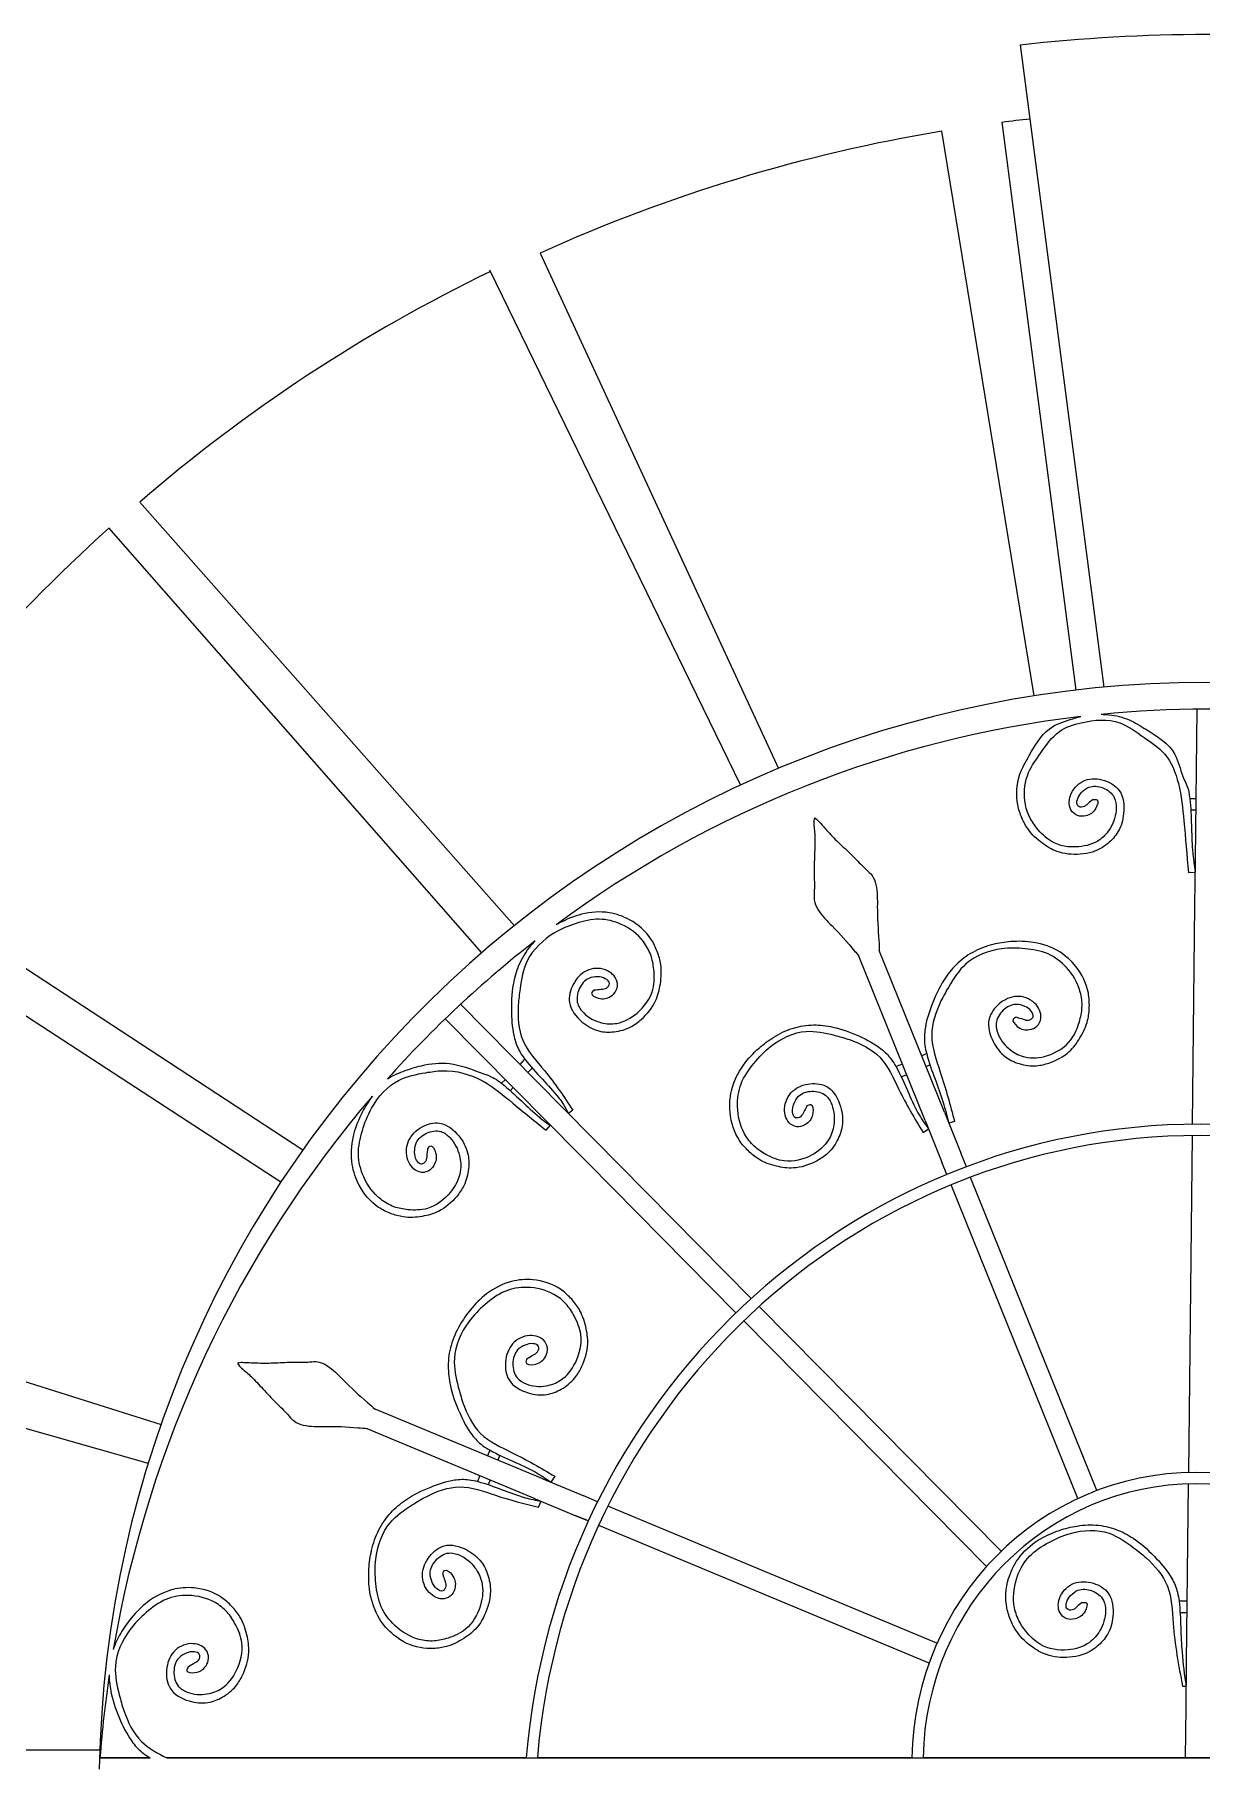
# Model space of a CAD drawing. Extents: x -43 to 90, y 6 to 81.
# Drawn here: x 78.256 to 79.059, y 65.286 to 66.475 of the extents above; entities that cross this region are included whole.
import ezdxf

# ---------------------------------------------------------------- set-up
doc = ezdxf.new("R2010")
doc.units = 0
doc.header["$LTSCALE"] = 0.1
doc.header["$MEASUREMENT"] = 0
doc.layers.add('visto', color=9, linetype='CONTINUOUS')

msp = doc.modelspace()

# ---------------------------------------------------------------- linework, layer by layer
at = {"layer": 'visto'}
for p, q in [((78.9346, 66.468), (78.9921, 66.0262)), ((78.922, 66.4147), (78.9728, 66.0241)), ((78.9443, 66.0202), (78.8806, 66.4086)), ((78.6043, 66.3248), (78.7683, 65.9702)), ((78.7423, 65.9587), (78.5696, 66.3131)), ((78.3289, 66.1535), (78.5866, 65.8622)), ((78.5641, 65.8436), (78.3076, 66.1357)), ((79.0561, 66.0111), (79.055, 65.9075)), ((79.0554, 65.9495), (79.0513, 65.9495)), ((79.0554, 65.9416), (79.052, 65.9417)), ((78.1201, 65.9181), (78.4411, 65.708)), ((79.055, 65.9075), (79.0546, 65.8764)), ((78.426, 65.6858), (78.1049, 65.8944)), ((79.0503, 65.8987), (79.0549, 65.899)), ((79.0546, 65.8764), (79.053, 65.7257)), ((78.8825, 65.7339), (78.8376, 65.8451)), ((78.8692, 65.7283), (78.8236, 65.8412)), ((78.6197, 65.7372), (78.5493, 65.8084)), ((78.6096, 65.7268), (78.5392, 65.798)), ((78.8668, 65.7727), (78.8702, 65.7742)), ((78.5905, 65.7668), (78.5939, 65.7703)), ((78.5959, 65.7612), (78.5989, 65.7643)), ((78.8491, 65.7653), (78.8536, 65.7671)), ((78.8697, 65.7654), (78.8725, 65.7666)), ((78.5778, 65.7538), (78.5804, 65.7564)), ((78.5838, 65.7487), (78.5858, 65.7508)), ((78.8527, 65.7583), (78.8565, 65.7598)), ((78.6197, 65.7372), (78.6413, 65.7154)), ((78.6084, 65.7216), (78.6115, 65.7249)), ((78.6096, 65.7268), (78.6312, 65.705)), ((78.6269, 65.7353), (78.6239, 65.733)), ((78.8692, 65.7283), (78.8808, 65.6996)), ((78.8825, 65.7339), (78.8941, 65.7052)), ((78.8895, 65.7275), (78.8855, 65.7264)), ((78.8895, 65.7275), (78.8895, 65.7275)), ((78.7496, 65.6059), (78.6413, 65.7154)), ((78.8678, 65.7199), (78.8715, 65.7226)), ((79.0529, 65.7178), (79.0503, 65.4862)), ((78.6312, 65.705), (78.6371, 65.699)), ((78.8976, 65.6964), (78.8941, 65.7052)), ((78.739, 65.5959), (78.6371, 65.699)), ((78.8842, 65.6911), (78.8808, 65.6996)), ((78.9874, 65.4738), (78.9005, 65.6891)), ((78.9742, 65.4682), (78.8872, 65.6839)), ((77.9845, 65.6325), (78.3436, 65.5192)), ((78.3348, 65.4923), (77.8909, 65.6186)), ((78.9215, 65.432), (78.7551, 65.6003)), ((78.9114, 65.4216), (78.7445, 65.5904)), ((78.6061, 65.4817), (78.4908, 65.5298)), ((78.6008, 65.4681), (78.4854, 65.5162)), ((78.5697, 65.5016), (78.5681, 65.4976)), ((78.5766, 65.498), (78.5752, 65.4946)), ((78.5628, 65.484), (78.5612, 65.48)), ((78.5699, 65.481), (78.5686, 65.4777)), ((78.6061, 65.4817), (78.6343, 65.47)), ((78.6144, 65.4836), (78.6116, 65.4795)), ((79.0502, 65.4783), (79.0489, 65.3558)), ((78.6008, 65.4681), (78.6289, 65.4564)), ((78.6033, 65.4622), (78.605, 65.4664)), ((78.6438, 65.466), (78.6343, 65.47)), ((78.6375, 65.4528), (78.6289, 65.4564)), ((78.6289, 65.4563), (78.6375, 65.4528)), ((78.8773, 65.3687), (78.651, 65.463)), ((78.8719, 65.3551), (78.6446, 65.4498)), ((79.0439, 65.3978), (79.0493, 65.3978)), ((79.0446, 65.3899), (79.0492, 65.3899)), ((79.0489, 65.3558), (79.0485, 65.3247)), ((79.0463, 65.3391), (79.0487, 65.3391)), ((79.0485, 65.3247), (79.0481, 65.29)), ((78.3013, 65.2951), (77.8471, 65.2951)), ((78.3014, 65.29), (78.336, 65.29)), ((78.336, 65.29), (78.3014, 65.29)), ((78.5947, 65.29), (78.3474, 65.29)), ((78.3474, 65.29), (79.7701, 65.29)), ((78.86, 65.29), (78.6024, 65.29)), ((79.2428, 65.29), (78.8677, 65.29))]:
    msp.add_line(p, q, dxfattribs=at)
for centre, radius, start, end in [((79.0631, 65.3233), 1.1517, 83.5922, 96.4027), ((79.0631, 65.3091), 1.1145, 96.2751, 97.2742), ((79.0631, 65.3091), 1.1145, 99.4232, 114.3109), ((79.0493, 65.3207), 1.1011, 115.7968, 130.8588), ((79.0631, 65.2951), 1.1301, 131.9492, 146.5504), ((79.063, 65.2673), 0.7622, 1.1168, 178.8832)]:
    msp.add_arc(centre, radius, start, end, dxfattribs=at)
for centre, major_axis, ratio, start_param, end_param in [((79.0633, 65.2296), (0, 0.7815), 0.977741, -0.093259, 0.095692), ((79.0627, 65.2307), (0, 0.7803), 0.977741, 0.113512, 0.626583), ((78.7934, 65.9356), (-0.000342, 0.000342), 1, 4.501733, 7.298062), ((79.0633, 65.2296), (0, 0.7815), 0.977741, 0.650046, 0.830304), ((79.0633, 65.2296), (0, 0.7815), 0.977741, 0.850664, 1.397479), ((79.0584, 65.2498), (0, 0.4759), 0.977741, -1.486285, 1.486285), ((79.0584, 65.2498), (0, 0.4681), 0.977741, -1.48486, 1.48486), ((78.3968, 65.5611), (-0.000342, 0.000342), 1, -0.997919, 1.80906), ((79.0553, 65.2865), (0, 0.1997), 0.977741, -1.553451, 1.553451), ((79.0553, 65.2865), (0, 0.1918), 0.977741, -1.552739, 1.552739), ((79.0633, 65.2296), (0, 0.7815), 0.977741, 1.420174, 1.493494)]:
    msp.add_ellipse(centre, major_axis=major_axis, ratio=ratio, start_param=start_param, end_param=end_param, dxfattribs=at)
for points, knots in [([(78.9847, 65.9489), (78.9858, 65.949), (78.9891, 65.9492), (78.9864, 65.9407), (78.981, 65.9374), (78.9737, 65.9372), (78.9675, 65.9428), (78.9686, 65.9547), (78.9789, 65.9639), (78.9925, 65.9633), (79.0053, 65.9555), (79.0068, 65.94), (79.0031, 65.927), (78.9948, 65.9179), (78.9856, 65.9126), (78.9734, 65.9107), (78.9608, 65.9118), (78.949, 65.919), (78.9405, 65.9268), (78.9355, 65.9363), (78.9314, 65.9487), (78.9324, 65.9646), (78.9421, 65.9813), (78.9513, 65.9979), (78.9663, 66.0033), (78.9738, 66.0054), (78.9763, 66.006)], [0, 0, 0, 0, 0.0029522, 0.0088753, 0.017877, 0.0237296, 0.0300744, 0.041641, 0.0552271, 0.0689889, 0.081862, 0.09836, 0.1118525, 0.1228051, 0.1354037, 0.1444547, 0.1612156, 0.1734922, 0.1870827, 0.1965234, 0.2061563, 0.227041, 0.2424418, 0.2659819, 0.2824657, 0.2904474, 0.2904474, 0.2904474, 0.2904474]), ([(78.9847, 65.9489), (78.9835, 65.948), (78.9812, 65.9463), (78.9783, 65.9433), (78.9732, 65.944), (78.9737, 65.9498), (78.9768, 65.954), (78.9826, 65.9588), (78.992, 65.9578), (79, 65.9517), (79.0014, 65.9406), (78.998, 65.93), (78.9889, 65.9195), (78.9737, 65.915), (78.9567, 65.9177), (78.9464, 65.9283), (78.94, 65.9378), (78.9365, 65.951), (78.9386, 65.9671), (78.9495, 65.9819), (78.9596, 65.9967), (78.9798, 66.0034), (79.0018, 66.0051), (79.0193, 65.9917), (79.0364, 65.9808), (79.0448, 65.9589), (79.0476, 65.9311), (79.0493, 65.9106), (79.0503, 65.8987)], [0, 0, 0, 0, 0.0044606, 0.0082282, 0.0117828, 0.0159738, 0.0212835, 0.0272719, 0.0366934, 0.0465849, 0.0536831, 0.0671134, 0.0774701, 0.0925678, 0.1113421, 0.1244099, 0.1339719, 0.14411, 0.1627149, 0.177878, 0.1966179, 0.2123992, 0.2381847, 0.2570613, 0.2743367, 0.2960541, 0.3207124, 0.3546711, 0.3546711, 0.3546711, 0.3546711]), ([(78.9903, 66.0076), (78.9921, 66.0075), (78.9987, 66.0072), (79.0096, 66.0045), (79.0246, 65.995), (79.0418, 65.9845), (79.0452, 65.9664), (79.0504, 65.9569), (79.0519, 65.9454), (79.0524, 65.9316), (79.0528, 65.9176), (79.0536, 65.9098), (79.0549, 65.899)], [0.3052072, 0.3052072, 0.3052072, 0.3052072, 0.3109717, 0.325695, 0.3395508, 0.3669004, 0.3832256, 0.393643, 0.4000635, 0.4186062, 0.4359722, 0.4428803, 0.4428803, 0.4428803, 0.4428803]), ([(78.7929, 65.9355), (78.7925, 65.9343), (78.7929, 65.9293), (78.7936, 65.9224), (78.7931, 65.9107), (78.7927, 65.8986), (78.7932, 65.8885), (78.7924, 65.8795), (78.7965, 65.8703), (78.8073, 65.8603), (78.8167, 65.8496), (78.8227, 65.8424), (78.8236, 65.8412)], [0.0030327, 0.0030327, 0.0030327, 0.0030327, 0.006801, 0.017182, 0.0296647, 0.0432068, 0.0544505, 0.0605315, 0.0673849, 0.0827383, 0.1067013, 0.1114426, 0.1114426, 0.1114426, 0.1114426]), ([(78.7938, 65.9358), (78.7948, 65.9353), (78.7982, 65.9316), (78.8036, 65.9253), (78.8119, 65.9171), (78.8207, 65.9091), (78.8274, 65.9017), (78.8332, 65.8969), (78.8366, 65.8875), (78.836, 65.8726), (78.8369, 65.8575), (78.8378, 65.8475), (78.8376, 65.8451)], [0.0030327, 0.0030327, 0.0030327, 0.0030327, 0.006801, 0.017182, 0.0296647, 0.0432068, 0.0544505, 0.0605315, 0.0673849, 0.0827383, 0.1067013, 0.1135124, 0.1135124, 0.1135124, 0.1135124]), ([(78.6416, 65.818), (78.6407, 65.8172), (78.6382, 65.815), (78.646, 65.8109), (78.6522, 65.8125), (78.6575, 65.8175), (78.658, 65.8261), (78.649, 65.8337), (78.6354, 65.8328), (78.6262, 65.8225), (78.6224, 65.8078), (78.632, 65.7957), (78.6437, 65.7891), (78.6558, 65.7887), (78.666, 65.7916), (78.676, 65.799), (78.6841, 65.8088), (78.6875, 65.8225), (78.6881, 65.8342), (78.6851, 65.8445), (78.6796, 65.8563), (78.6678, 65.8664), (78.6506, 65.8725), (78.6337, 65.8712), (78.6218, 65.8663), (78.6163, 65.8633), (78.6154, 65.8628)], [0, 0, 0, 0, 0.0029522, 0.0088753, 0.017877, 0.0237296, 0.0300744, 0.041641, 0.0552271, 0.0689889, 0.081862, 0.09836, 0.1118525, 0.1228051, 0.1354037, 0.1444547, 0.1612156, 0.1734922, 0.1870827, 0.1965234, 0.2061563, 0.227041, 0.2424418, 0.2623554, 0.2788392, 0.2821226, 0.2821226, 0.2821226, 0.2821226]), ([(78.6416, 65.818), (78.6431, 65.8182), (78.6459, 65.8186), (78.65, 65.8186), (78.6531, 65.8228), (78.6488, 65.8265), (78.6437, 65.8273), (78.6363, 65.8264), (78.6303, 65.819), (78.6288, 65.8089), (78.6354, 65.8), (78.6452, 65.7949), (78.6589, 65.7941), (78.6728, 65.8019), (78.683, 65.816), (78.683, 65.831), (78.6809, 65.8423), (78.6743, 65.8542), (78.6617, 65.8637), (78.6448, 65.8679), (78.6288, 65.8641), (78.6107, 65.8566), (78.5942, 65.8412), (78.5908, 65.8216), (78.5885, 65.8034), (78.5898, 65.7816), (78.6099, 65.7609), (78.6207, 65.7445), (78.6269, 65.7353)], [0, 0, 0, 0, 0.0044606, 0.0082282, 0.0117828, 0.0159738, 0.0212835, 0.0272719, 0.0366934, 0.0465849, 0.0536831, 0.0671134, 0.0774701, 0.0925678, 0.1113421, 0.1244099, 0.1339719, 0.14411, 0.1627149, 0.177878, 0.1936211, 0.2094024, 0.2351879, 0.2540645, 0.2647254, 0.2880489, 0.3127072, 0.3447984, 0.3447984, 0.3447984, 0.3447984]), ([(78.6008, 65.8517), (78.5994, 65.8503), (78.5949, 65.8452), (78.5891, 65.8353), (78.5848, 65.8199), (78.5842, 65.8028), (78.5855, 65.7869), (78.5896, 65.7762), (78.5963, 65.7669), (78.6056, 65.7569), (78.6149, 65.7467), (78.6198, 65.7405), (78.6239, 65.733)], [0.3010519, 0.3010519, 0.3010519, 0.3010519, 0.3073452, 0.3220686, 0.3359243, 0.3561849, 0.3740429, 0.3844603, 0.3908808, 0.4094235, 0.4267895, 0.4336976, 0.4336976, 0.4336976, 0.4336976]), ([(78.9322, 65.7992), (78.9312, 65.7989), (78.928, 65.7978), (78.9336, 65.791), (78.9399, 65.7899), (78.9467, 65.7925), (78.9504, 65.8002), (78.945, 65.8108), (78.9321, 65.8154), (78.9198, 65.8095), (78.9107, 65.7974), (78.915, 65.7824), (78.9232, 65.7718), (78.9342, 65.7666), (78.9448, 65.7652), (78.9568, 65.7681), (78.968, 65.7739), (78.9763, 65.7852), (78.9813, 65.7957), (78.9824, 65.8064), (78.9817, 65.8195), (78.9748, 65.8335), (78.9612, 65.8459), (78.945, 65.8514), (78.9292, 65.8517), (78.915, 65.8495), (78.9018, 65.8446), (78.8904, 65.836), (78.8805, 65.8235), (78.8736, 65.808), (78.8687, 65.7928), (78.8685, 65.7813), (78.8711, 65.7701), (78.8759, 65.7571), (78.8815, 65.7414), (78.8843, 65.7311), (78.8855, 65.7263)], [0, 0, 0, 0, 0.0027485, 0.0082629, 0.0166435, 0.0220923, 0.0279993, 0.0387678, 0.0514164, 0.0642287, 0.0762135, 0.0915732, 0.1041347, 0.1143315, 0.1260608, 0.1344873, 0.1500917, 0.1615213, 0.174174, 0.1829633, 0.1919315, 0.2113751, 0.2257133, 0.2442529, 0.2595993, 0.2717234, 0.2861384, 0.2998458, 0.3127456, 0.3316081, 0.348234, 0.3579325, 0.36391, 0.3811733, 0.397341, 0.4116466, 0.4116466, 0.4116466, 0.4116466]), ([(78.9322, 65.7992), (78.9337, 65.7988), (78.9364, 65.7981), (78.9402, 65.7965), (78.9446, 65.7991), (78.9421, 65.8043), (78.9377, 65.807), (78.9305, 65.8091), (78.9222, 65.8046), (78.917, 65.7959), (78.9197, 65.7851), (78.9268, 65.7765), (78.9392, 65.7703), (78.9549, 65.772), (78.9696, 65.781), (78.9753, 65.7948), (78.9777, 65.8061), (78.9761, 65.8197), (78.9681, 65.8334), (78.9541, 65.844), (78.9379, 65.8468), (78.9184, 65.8471), (78.8974, 65.8394), (78.8867, 65.8226), (78.8778, 65.8068), (78.8708, 65.7862), (78.8812, 65.7584), (78.8864, 65.7388), (78.8895, 65.7275)], [0, 0, 0, 0, 0.0044606, 0.0082282, 0.0117828, 0.0159738, 0.0212835, 0.0272719, 0.0366934, 0.0465849, 0.0536831, 0.0671134, 0.0774701, 0.0925678, 0.1113421, 0.1244099, 0.1339719, 0.14411, 0.1627149, 0.177878, 0.1936211, 0.2094024, 0.2351879, 0.2540645, 0.2647254, 0.2880489, 0.3127072, 0.3465353, 0.3465353, 0.3465353, 0.3465353]), ([(78.7879, 65.7383), (78.7889, 65.7388), (78.7919, 65.7403), (78.7926, 65.7314), (78.7889, 65.7261), (78.7823, 65.7231), (78.7744, 65.7258), (78.7709, 65.7372), (78.7769, 65.7498), (78.7897, 65.7545), (78.8044, 65.7525), (78.8117, 65.7388), (78.8132, 65.7253), (78.809, 65.7137), (78.8025, 65.7051), (78.792, 65.6985), (78.78, 65.6946), (78.7664, 65.6965), (78.7556, 65.7004), (78.7474, 65.7071), (78.7388, 65.7169), (78.7341, 65.7318), (78.7352, 65.7504), (78.7428, 65.766), (78.7539, 65.7776), (78.7655, 65.7863), (78.7781, 65.7924), (78.7922, 65.7945), (78.8078, 65.7927), (78.8234, 65.7868), (78.8373, 65.7796), (78.8454, 65.7716), (78.8513, 65.7617), (78.857, 65.7492), (78.8631, 65.7343), (78.8689, 65.7262), (78.8715, 65.7226)], [0, 0, 0, 0, 0.0027485, 0.0082629, 0.0166435, 0.0220923, 0.0279993, 0.0387678, 0.0514164, 0.0642287, 0.0762135, 0.0915732, 0.1041347, 0.1143315, 0.1260608, 0.1344873, 0.1500917, 0.1615213, 0.174174, 0.1829633, 0.1919315, 0.2113751, 0.2257133, 0.2442529, 0.2595993, 0.2717234, 0.2861384, 0.2998458, 0.3127456, 0.3316081, 0.348234, 0.3579325, 0.36391, 0.3811733, 0.397341, 0.4098294, 0.4098294, 0.4098294, 0.4098294]), ([(78.7879, 65.7383), (78.7872, 65.7369), (78.7857, 65.7344), (78.7841, 65.7305), (78.7792, 65.7292), (78.7774, 65.7347), (78.7787, 65.7398), (78.7823, 65.7465), (78.7913, 65.7493), (78.801, 65.7469), (78.8065, 65.7372), (78.8074, 65.7261), (78.8029, 65.7128), (78.7906, 65.7026), (78.774, 65.6984), (78.7604, 65.704), (78.751, 65.7103), (78.7427, 65.7211), (78.739, 65.7366), (78.7415, 65.7542), (78.7511, 65.7678), (78.7647, 65.7822), (78.7849, 65.7919), (78.804, 65.7877), (78.8213, 65.7829), (78.8405, 65.7734), (78.8519, 65.7465), (78.862, 65.7296), (78.8678, 65.7199)], [0, 0, 0, 0, 0.0044606, 0.0082282, 0.0117828, 0.0159738, 0.0212835, 0.0272719, 0.0366934, 0.0465849, 0.0536831, 0.0671134, 0.0774701, 0.0925678, 0.1113421, 0.1244099, 0.1339719, 0.14411, 0.1627149, 0.177878, 0.1936211, 0.2094024, 0.2351879, 0.2540645, 0.2647254, 0.2880489, 0.3127072, 0.3452075, 0.3452075, 0.3452075, 0.3452075]), ([(78.5269, 65.7089), (78.5267, 65.7073), (78.5263, 65.7045), (78.5263, 65.7002), (78.5223, 65.6971), (78.5185, 65.7014), (78.5177, 65.7066), (78.5186, 65.7142), (78.5258, 65.7204), (78.5356, 65.722), (78.5444, 65.7153), (78.5494, 65.7053), (78.5503, 65.6913), (78.5428, 65.6771), (78.5291, 65.6666), (78.5145, 65.6664), (78.5034, 65.6684), (78.4917, 65.6751), (78.4824, 65.6879), (78.478, 65.7052), (78.4817, 65.7215), (78.4888, 65.7401), (78.5038, 65.7571), (78.5229, 65.7607), (78.5426, 65.7639), (78.5651, 65.7576), (78.5865, 65.7391), (78.6008, 65.7277), (78.6084, 65.7216)], [0, 0, 0, 0, 0.0044606, 0.0082282, 0.0117828, 0.0159738, 0.0212835, 0.0272719, 0.0366934, 0.0465849, 0.0536831, 0.0671134, 0.0774701, 0.0925678, 0.1113421, 0.1244099, 0.1339719, 0.14411, 0.1627149, 0.177878, 0.1936211, 0.2094024, 0.2351879, 0.2540645, 0.2647254, 0.2933585, 0.3180168, 0.3462561, 0.3462561, 0.3462561, 0.3462561]), ([(78.4993, 65.7569), (78.5025, 65.759), (78.5105, 65.7623), (78.5244, 65.7669), (78.5433, 65.7689), (78.5597, 65.7623), (78.572, 65.7582), (78.5812, 65.7513), (78.5911, 65.742), (78.6012, 65.7325), (78.6072, 65.7276), (78.6115, 65.7248)], [0.3102236, 0.3102236, 0.3102236, 0.3102236, 0.3224886, 0.3363444, 0.356605, 0.3802179, 0.3906353, 0.3970558, 0.4155985, 0.4329644, 0.4398725, 0.4398725, 0.4398725, 0.4398725]), ([(78.5269, 65.7089), (78.5276, 65.7097), (78.5298, 65.7123), (78.5338, 65.7044), (78.5323, 65.698), (78.5274, 65.6926), (78.5191, 65.692), (78.5115, 65.7011), (78.5123, 65.7151), (78.5223, 65.7246), (78.5367, 65.7286), (78.5486, 65.7188), (78.5551, 65.707), (78.5556, 65.6946), (78.5528, 65.6841), (78.5457, 65.6738), (78.5361, 65.6654), (78.5228, 65.6618), (78.5114, 65.6611), (78.5013, 65.6641), (78.4897, 65.6697), (78.4797, 65.6816), (78.4737, 65.6992), (78.4748, 65.7165), (78.4805, 65.7318), (78.4859, 65.7403), (78.4885, 65.7445), (78.4889, 65.745)], [0, 0, 0, 0, 0.0029522, 0.0088753, 0.017877, 0.0237296, 0.0300744, 0.041641, 0.0552271, 0.0689889, 0.081862, 0.09836, 0.1118525, 0.1228051, 0.1354037, 0.1444547, 0.1612156, 0.1734922, 0.1870827, 0.1965234, 0.2061563, 0.227041, 0.2424418, 0.2623554, 0.2788392, 0.2918619, 0.293815, 0.293815, 0.293815, 0.293815]), ([(78.5954, 65.5645), (78.5949, 65.5635), (78.5935, 65.5604), (78.6022, 65.5598), (78.6073, 65.5637), (78.6102, 65.5705), (78.6074, 65.5785), (78.5962, 65.582), (78.584, 65.5757), (78.5795, 65.5626), (78.5816, 65.5475), (78.5951, 65.5402), (78.6083, 65.5388), (78.6196, 65.5432), (78.628, 65.55), (78.6343, 65.5608), (78.638, 65.5731), (78.636, 65.587), (78.6321, 65.598), (78.6254, 65.6063), (78.6158, 65.615), (78.6011, 65.6196), (78.583, 65.6183), (78.5678, 65.6104), (78.5566, 65.5989), (78.5482, 65.587), (78.5424, 65.574), (78.5405, 65.5596), (78.5424, 65.5436), (78.5483, 65.5277), (78.5556, 65.5135), (78.5634, 65.5053), (78.5732, 65.4994), (78.5855, 65.4938), (78.6001, 65.4876), (78.6083, 65.4819), (78.6118, 65.4794)], [0, 0, 0, 0, 0.0027485, 0.0082629, 0.0166435, 0.0220923, 0.0279993, 0.0387678, 0.0514164, 0.0642287, 0.0762135, 0.0915732, 0.1041347, 0.1143315, 0.1260608, 0.1344873, 0.1500917, 0.1615213, 0.174174, 0.1829633, 0.1919315, 0.2113751, 0.2257133, 0.2442529, 0.2595993, 0.2717234, 0.2861384, 0.2998458, 0.3127456, 0.3316081, 0.348234, 0.3579325, 0.36391, 0.3811733, 0.397341, 0.4099703, 0.4099703, 0.4099703, 0.4099703]), ([(78.5954, 65.5645), (78.5967, 65.5653), (78.5991, 65.5668), (78.6029, 65.5685), (78.6042, 65.5735), (78.5988, 65.5753), (78.5938, 65.574), (78.5873, 65.5702), (78.5846, 65.5609), (78.5871, 65.5511), (78.5966, 65.5455), (78.6075, 65.5447), (78.6205, 65.5495), (78.6303, 65.5622), (78.6342, 65.5792), (78.6286, 65.593), (78.6224, 65.6026), (78.6117, 65.611), (78.5965, 65.6146), (78.5793, 65.6118), (78.5661, 65.6019), (78.5522, 65.5878), (78.543, 65.567), (78.5472, 65.5476), (78.5521, 65.5299), (78.5617, 65.5104), (78.5879, 65.499), (78.6048, 65.4892), (78.6144, 65.4836)], [0, 0, 0, 0, 0.0044606, 0.0082282, 0.0117828, 0.0159738, 0.0212835, 0.0272719, 0.0366934, 0.0465849, 0.0536831, 0.0671134, 0.0774701, 0.0925678, 0.1113421, 0.1244099, 0.1339719, 0.14411, 0.1627149, 0.177878, 0.1936211, 0.2094024, 0.2351879, 0.2540645, 0.2647254, 0.2880489, 0.3127072, 0.3451437, 0.3451437, 0.3451437, 0.3451437]), ([(78.3965, 65.5607), (78.397, 65.5596), (78.4007, 65.5563), (78.406, 65.552), (78.4138, 65.5434), (78.4219, 65.5346), (78.4293, 65.5278), (78.4349, 65.5209), (78.4442, 65.5174), (78.4587, 65.5182), (78.4735, 65.5175), (78.4833, 65.5166), (78.4855, 65.5165)], [0.0030327, 0.0030327, 0.0030327, 0.0030327, 0.006801, 0.017182, 0.0296647, 0.0432068, 0.0544505, 0.0605315, 0.0673849, 0.0827383, 0.1067013, 0.1135124, 0.1135124, 0.1135124, 0.1135124]), ([(78.3969, 65.5616), (78.3979, 65.562), (78.4029, 65.5618), (78.411, 65.5613), (78.4226, 65.5615), (78.4343, 65.5623), (78.4442, 65.5619), (78.4516, 65.5628), (78.4606, 65.5586), (78.4705, 65.5477), (78.4815, 65.5377), (78.4891, 65.5313), (78.4908, 65.5298)], [0.0030327, 0.0030327, 0.0030327, 0.0030327, 0.006801, 0.017182, 0.0296647, 0.0432068, 0.0544505, 0.0605315, 0.0673849, 0.0827383, 0.1067013, 0.1135124, 0.1135124, 0.1135124, 0.1135124]), ([(78.5374, 65.4163), (78.5377, 65.4174), (78.5387, 65.4206), (78.5455, 65.4149), (78.5466, 65.4085), (78.5441, 65.4016), (78.5366, 65.3977), (78.5262, 65.4031), (78.5216, 65.4162), (78.5272, 65.4289), (78.5389, 65.4383), (78.5536, 65.4341), (78.5641, 65.4258), (78.5693, 65.4146), (78.5707, 65.4038), (78.568, 65.3915), (78.5625, 65.38), (78.5516, 65.3714), (78.5413, 65.3662), (78.5309, 65.3649), (78.5181, 65.3654), (78.5043, 65.3724), (78.4921, 65.3862), (78.4865, 65.4026), (78.4861, 65.4188), (78.488, 65.4334), (78.4927, 65.4469), (78.501, 65.4587), (78.5131, 65.4689), (78.5282, 65.4762), (78.5429, 65.4813), (78.5542, 65.4817), (78.5652, 65.4791), (78.5779, 65.4745), (78.5922, 65.4689), (78.6013, 65.4671), (78.605, 65.4664)], [0, 0, 0, 0, 0.0027485, 0.0082629, 0.0166435, 0.0220923, 0.0279993, 0.0387678, 0.0514164, 0.0642287, 0.0762135, 0.0915732, 0.1041347, 0.1143315, 0.1260608, 0.1344873, 0.1500917, 0.1615213, 0.174174, 0.1829633, 0.1919315, 0.2113751, 0.2257133, 0.2442529, 0.2595993, 0.2717234, 0.2861384, 0.2998458, 0.3127456, 0.3316081, 0.348234, 0.3579325, 0.36391, 0.3811733, 0.397341, 0.40829, 0.40829, 0.40829, 0.40829]), ([(78.5374, 65.4163), (78.5378, 65.4148), (78.5385, 65.412), (78.5402, 65.4081), (78.5376, 65.4036), (78.5325, 65.4061), (78.5298, 65.4106), (78.5277, 65.4179), (78.532, 65.4265), (78.5404, 65.4319), (78.5511, 65.4292), (78.5595, 65.4221), (78.5657, 65.4095), (78.5642, 65.3934), (78.5555, 65.3782), (78.5422, 65.3723), (78.5312, 65.3697), (78.5179, 65.3712), (78.5044, 65.3793), (78.4938, 65.3935), (78.4909, 65.4099), (78.4904, 65.4299), (78.4977, 65.4515), (78.514, 65.4626), (78.5294, 65.4719), (78.5495, 65.4793), (78.5754, 65.4693), (78.5934, 65.4647), (78.6033, 65.4622)], [0, 0, 0, 0, 0.0044606, 0.0082282, 0.0117828, 0.0159738, 0.0212835, 0.0272719, 0.0366934, 0.0465849, 0.0536831, 0.0671134, 0.0774701, 0.0925678, 0.1113421, 0.1244099, 0.1339719, 0.14411, 0.1627149, 0.177878, 0.1936211, 0.2094024, 0.2351879, 0.2540645, 0.2647254, 0.2880489, 0.3127072, 0.3427181, 0.3427181, 0.3427181, 0.3427181]), ([(78.9772, 65.3967), (78.9783, 65.3968), (78.9817, 65.3971), (78.979, 65.3886), (78.9736, 65.3851), (78.9663, 65.3849), (78.96, 65.3905), (78.961, 65.4024), (78.9713, 65.4117), (78.9849, 65.4111), (78.9978, 65.4035), (78.9994, 65.3879), (78.9958, 65.3749), (78.9875, 65.3658), (78.9783, 65.3604), (78.9661, 65.3584), (78.9536, 65.3594), (78.9417, 65.3665), (78.9332, 65.3743), (78.9281, 65.3838), (78.9239, 65.3961), (78.9251, 65.4118), (78.933, 65.4285), (78.9459, 65.44), (78.9604, 65.4464), (78.9744, 65.4499), (78.9883, 65.4506), (79.0021, 65.447), (79.0159, 65.4393), (79.0281, 65.4277), (79.0383, 65.4156), (79.0428, 65.4051), (79.0446, 65.3937), (79.045, 65.3798), (79.0458, 65.3603), (79.0476, 65.3469), (79.0487, 65.3391)], [0, 0, 0, 0, 0.0027485, 0.0082629, 0.0166435, 0.0220923, 0.0279993, 0.0387678, 0.0514164, 0.0642287, 0.0762135, 0.0915732, 0.1041347, 0.1143315, 0.1260608, 0.1344873, 0.1500917, 0.1615213, 0.174174, 0.1829633, 0.1919315, 0.2113751, 0.2257133, 0.2442529, 0.2595993, 0.2717234, 0.2861384, 0.2998458, 0.3127456, 0.3316081, 0.348234, 0.3579325, 0.36391, 0.3811733, 0.397341, 0.4197523, 0.4197523, 0.4197523, 0.4197523]), ([(78.9772, 65.3967), (78.976, 65.3958), (78.9738, 65.3941), (78.9708, 65.391), (78.9658, 65.3918), (78.9662, 65.3975), (78.9692, 65.4018), (78.9751, 65.4065), (78.9845, 65.4056), (78.9925, 65.3996), (78.994, 65.3885), (78.9907, 65.3779), (78.9816, 65.3673), (78.9664, 65.3627), (78.9494, 65.3653), (78.939, 65.3758), (78.9326, 65.3853), (78.929, 65.3985), (78.9313, 65.4143), (78.9403, 65.4296), (78.9542, 65.4385), (78.9721, 65.4464), (78.9944, 65.4475), (79.0105, 65.4362), (79.0247, 65.425), (79.0389, 65.4086), (79.0394, 65.3761), (79.0436, 65.3534), (79.0463, 65.3391)], [0, 0, 0, 0, 0.0044606, 0.0082282, 0.0117828, 0.0159738, 0.0212835, 0.0272719, 0.0366934, 0.0465849, 0.0536831, 0.0671134, 0.0774701, 0.0925678, 0.1113421, 0.1244099, 0.1339719, 0.14411, 0.1627149, 0.177878, 0.1936211, 0.2094024, 0.2351879, 0.2540645, 0.2647254, 0.2880489, 0.3127072, 0.3544159, 0.3544159, 0.3544159, 0.3544159]), ([(78.3622, 65.3526), (78.3617, 65.3516), (78.3602, 65.3485), (78.3689, 65.3479), (78.3741, 65.3517), (78.377, 65.3585), (78.3742, 65.3666), (78.3631, 65.3701), (78.3508, 65.3639), (78.3463, 65.3507), (78.3484, 65.3356), (78.3618, 65.3283), (78.375, 65.3269), (78.3863, 65.3313), (78.3947, 65.338), (78.4011, 65.3488), (78.4048, 65.3611), (78.4029, 65.375), (78.399, 65.386), (78.3923, 65.3943), (78.3827, 65.403), (78.368, 65.4077), (78.3499, 65.4064), (78.3347, 65.3985), (78.3234, 65.3872), (78.3155, 65.376), (78.3119, 65.3683), (78.3106, 65.3644)], [0, 0, 0, 0, 0.0029522, 0.0088753, 0.017877, 0.0237296, 0.0300744, 0.041641, 0.0552271, 0.0689889, 0.081862, 0.09836, 0.1118525, 0.1228051, 0.1354037, 0.1444547, 0.1612156, 0.1734922, 0.1870827, 0.1965234, 0.2061563, 0.227041, 0.2424418, 0.2623554, 0.2788392, 0.2918619, 0.3045883, 0.3045883, 0.3045883, 0.3045883]), ([(78.3622, 65.3526), (78.3635, 65.3534), (78.3659, 65.3549), (78.3697, 65.3566), (78.371, 65.3616), (78.3656, 65.3634), (78.3606, 65.3621), (78.3541, 65.3583), (78.3514, 65.3491), (78.3538, 65.3392), (78.3633, 65.3336), (78.3743, 65.3328), (78.3872, 65.3375), (78.397, 65.3502), (78.401, 65.3672), (78.3954, 65.381), (78.3892, 65.3907), (78.3786, 65.399), (78.3634, 65.4027), (78.3462, 65.4), (78.333, 65.3901), (78.3191, 65.3761), (78.3097, 65.3553), (78.314, 65.3358), (78.3188, 65.3182), (78.3276, 65.3002), (78.341, 65.293), (78.3474, 65.29)], [0, 0, 0, 0, 0.0047912, 0.0088381, 0.012656, 0.0171577, 0.0228609, 0.0292931, 0.0394129, 0.0500375, 0.0576617, 0.0720874, 0.0832117, 0.0994283, 0.1195941, 0.1336304, 0.143901, 0.1547905, 0.1747743, 0.1910612, 0.2079711, 0.224922, 0.2526186, 0.2728942, 0.2843453, 0.3093973, 0.3310193, 0.3310193, 0.3310193, 0.3310193]), ([(78.3078, 65.3469), (78.3078, 65.3426), (78.3092, 65.3317), (78.315, 65.3159), (78.3222, 65.3018), (78.3299, 65.2937), (78.3344, 65.2909), (78.336, 65.29)], [0.32275203, 0.32275203, 0.32275203, 0.32275203, 0.33592433, 0.35618491, 0.37404293, 0.38446028, 0.39035201, 0.39035201, 0.39035201, 0.39035201])]:
    msp.add_open_spline(points, degree=3, knots=knots, dxfattribs=at)

doc.saveas('drawing.dxf')
